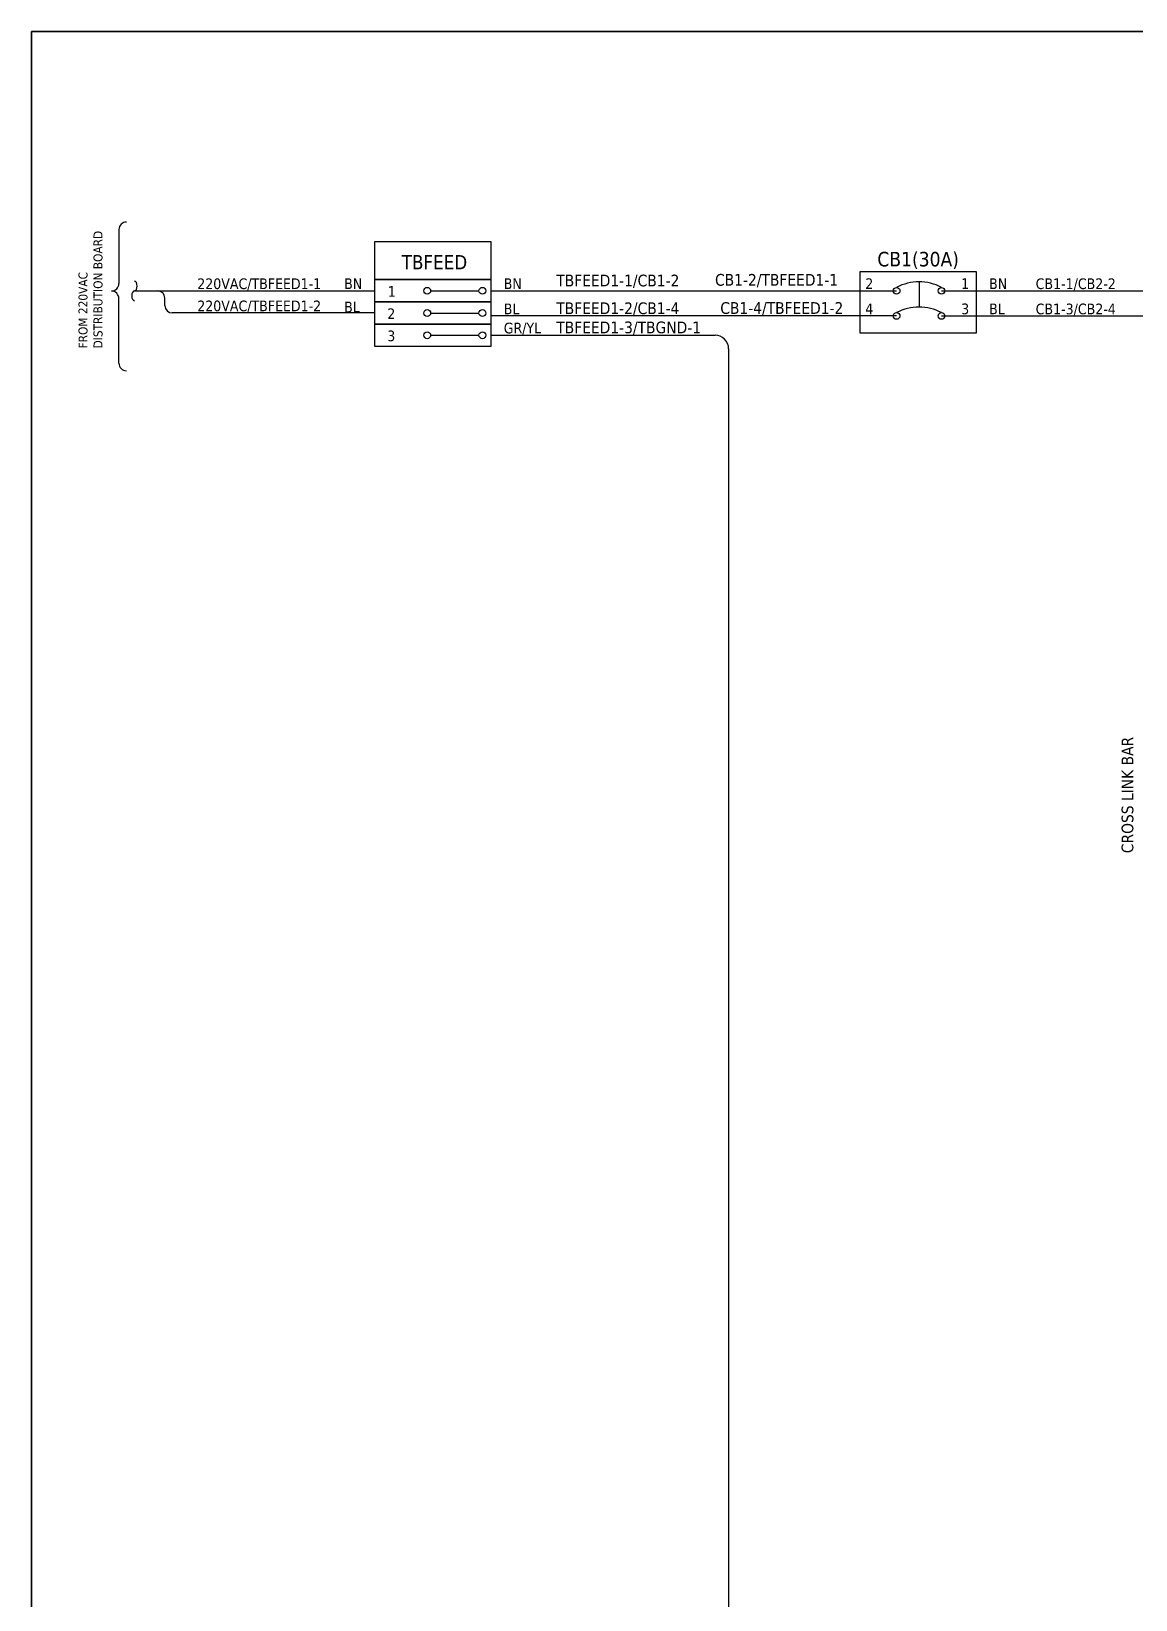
# Model space of a CAD drawing. Header units: millimetres. Extents: x 0 to 1792788, y -13 to 262234.
# Drawn here: x 229647 to 254111, y 218471 to 253193 of the extents above; entities that cross this region are included whole.
import ezdxf
from ezdxf.enums import TextEntityAlignment as Align

# ---------------------------------------------------------------- set-up
doc = ezdxf.new("R2010")
doc.units = ezdxf.units.MM
doc.layers.add('HELPPOINT', color=7, linetype='Continuous', lineweight=25)
doc.layers.add('power', color=7, linetype='Continuous', lineweight=25)
doc.styles.add('Tahoma', font='')
doc.styles.get('Tahoma').set_extended_font_data('Tahoma')

# ---------------------------------------------------------------- blocks, each defined once
blk = doc.blocks.new('TPA')
at = {"layer": 'HELPPOINT', "color": 4, "lineweight": 35, "ltscale": 25.4}
for p, q in [((14292753, 12749437), (14292753, 12827491)), ((14292753, 12827491), (14405128, 12827491)), ((14292753, 12749437), (14292753, 12827491)), ((14292753, 12827491), (14405128, 12827491))]:
    blk.add_line(p, q, dxfattribs=at)

msp = doc.modelspace()

# ---------------------------------------------------------------- linework, layer by layer
at = {"ltscale": 25.4}
for p, q in [((231587, 248805), (231587, 247609)), ((231587, 245845), (231587, 247278)), ((249811, 246892), (257305, 246892))]:
    msp.add_line(p, q, dxfattribs=at)
at = {"color": 1, "ltscale": 25.4}
msp.add_line((249811, 247450), (257305, 247450), dxfattribs=at)
at = {"color": 3, "ltscale": 25.4}
for p, q in [((239836, 246468), (244793, 246468)), ((245095, 246165), (245095, 206389))]:
    msp.add_line(p, q, dxfattribs=at)
at = {"color": 1, "ltscale": 25.4}
for points in [[(237251, 247696), (239836, 247696), (239836, 248531), (237251, 248531)], [(237251, 247205), (239836, 247205), (239836, 247696), (237251, 247696)]]:
    msp.add_lwpolyline(points, close=True, dxfattribs=at)
at = {"color": 7, "ltscale": 25.4}
msp.add_lwpolyline([(237251, 246713), (239836, 246713), (239836, 247205), (237251, 247205)], close=True, dxfattribs=at)
at = {"color": 3, "ltscale": 25.4}
msp.add_lwpolyline([(237251, 246222), (239836, 246222), (239836, 246713), (237251, 246713)], close=True, dxfattribs=at)
at = {"ltscale": 25.4}
for centre, start, end in [((231753, 248805), 90, 180), ((231421, 247609), 270, 0), ((231421, 247278), 0, 90), ((231753, 245845), 180, 270)]:
    msp.add_arc(centre, 166, start, end, dxfattribs=at)
at = {"color": 3, "ltscale": 25.4}
msp.add_arc((244793, 246165), 302, 0, 90, dxfattribs=at)
at = {"layer": 'power', "linetype": 'Continuous', "ltscale": 762}
msp.add_line((249313, 247648), (249313, 247089), dxfattribs=at)
at = {"layer": 'power', "color": 1, "linetype": 'Continuous', "ltscale": 25.4}
msp.add_line((231932, 247446), (237251, 247450), dxfattribs=at)
at = {"layer": 'power', "color": 7, "linetype": 'Continuous', "ltscale": 25.4}
msp.add_line((232605, 247123), (232605, 247286), dxfattribs=at)
at = {"layer": 'power', "color": 7, "ltscale": 25.4}
for p, q in [((238494, 247449), (239564, 247449)), ((237251, 246959), (232769, 246959)), ((238494, 246957), (239564, 246957)), ((248816, 246892), (239836, 246892))]:
    msp.add_line(p, q, dxfattribs=at)
at = {"layer": 'power', "color": 1, "ltscale": 25.4}
msp.add_line((239836, 247450), (248816, 247450), dxfattribs=at)
at = {"layer": 'power', "color": 3, "ltscale": 25.4}
msp.add_line((238494, 246466), (239564, 246466), dxfattribs=at)
at = {"layer": 'power', "color": 2, "linetype": 'Continuous', "ltscale": 762}
msp.add_lwpolyline([(248002, 246515), (250587, 246515), (250587, 247868), (248002, 247868)], close=True, dxfattribs=at)
at = {"layer": 'power', "color": 7, "ltscale": 25.4}
for centre in [(238417, 247449), (239641, 247449), (238417, 246957), (239641, 246957)]:
    msp.add_circle(centre, 76.6, dxfattribs=at)
at = {"layer": 'power', "ltscale": 25.4}
for centre in [(248816, 247450), (249811, 247450), (248816, 246892), (249811, 246892)]:
    msp.add_circle(centre, 73.8, dxfattribs=at)
at = {"layer": 'power', "color": 3, "ltscale": 25.4}
for centre in [(238417, 246466), (239641, 246466)]:
    msp.add_circle(centre, 76.6, dxfattribs=at)
at = {"layer": 'power', "ltscale": 25.4}
for centre in [(249313, 246587), (249313, 246028)]:
    msp.add_arc(centre, 1061, 62.0586, 117.9414, dxfattribs=at)
at = {"layer": 'power', "color": 7, "linetype": 'Continuous', "ltscale": 25.4}
msp.add_arc((232441, 247286), 164, 0, 90, dxfattribs=at)
at = {"layer": 'power', "color": 7, "ltscale": 25.4}
msp.add_arc((232769, 247123), 164, 180, 270, dxfattribs=at)
at = {"layer": 'power', "color": 1, "linetype": 'Continuous', "ltscale": 25.4}
for centre, major_axis in [((231932, 247554), (0, 108)), ((231932, 247338), (0, -108))]:
    msp.add_ellipse(centre, major_axis=major_axis, ratio=0.550167, start_param=3.141593, end_param=6.283185, dxfattribs=at)

# ---------------------------------------------------------------- block references
at = {"xscale": 0.8796480001183227, "yscale": 0.8796480000019073, "zscale": 0.8796480001183227}
msp.add_blockref('TPA', (-12342944, -11030484), dxfattribs=at)

# ---------------------------------------------------------------- texts
at = {"color": 3, "style": 'Tahoma'}
for s, p in [('DISTRIBUTION BOARD', (231223, 246173)), ('FROM 220VAC', (230891, 246173))]:
    msp.add_text(s, height=198.88, rotation=90, dxfattribs=at).set_placement(p)
at = {"layer": 'power', "color": 7, "style": 'Tahoma'}
for s, height, p in [('CB1(30A)', 322, (249293, 248150)), ('TBFEED', 314.9, (238578, 248082)), ('1', 236, (237632, 247436)), ('2', 236, (237621, 246942)), ('3', 236, (237621, 246451))]:
    msp.add_text(s, height=height, dxfattribs=at).set_placement(p, align=Align.MIDDLE_CENTER)
for s, height, p in [('220VAC/TBFEED1-1', 236.17, (233323, 247488)), ('TBFEED1-1/CB1-2', 259.79, (241277, 247547)), ('CB1-1/CB2-2', 236.17, (251897, 247488)), ('220VAC/TBFEED1-2', 236.17, (233323, 246997)), ('TBFEED1-2/CB1-4', 259.79, (241277, 246933)), ('CB1-3/CB2-4', 236.17, (251897, 246929)), ('TBFEED1-3/TBGND-1', 259.79, (241277, 246509))]:
    msp.add_text(s, height=height, dxfattribs=at).set_placement(p)
for s, height, p in [('BN', 236.2, (236577, 247607)), ('BN', 236.2, (240113, 247607)), ('2', 236, (248121, 247607)), ('1', 236, (250247, 247607)), ('BN', 236.2, (250865, 247607)), ('BL', 236.2, (236577, 247090)), ('BL', 236.2, (240113, 247049)), ('4', 236, (248121, 247049)), ('3', 236, (250247, 247049)), ('BL', 236.2, (250865, 247049)), ('GR/YL', 236.2, (240113, 246625))]:
    msp.add_text(s, height=height, dxfattribs=at).set_placement(p, align=Align.MIDDLE_LEFT)
for s, p in [('CB1-2/TBFEED1-1', (247519, 247562)), ('CB1-4/TBFEED1-2', (247635, 246938))]:
    msp.add_text(s, height=259.79, dxfattribs=at).set_placement(p, align=Align.RIGHT)
msp.add_text('CROSS LINK BAR', height=259.75, rotation=90, dxfattribs=at).set_placement((253930, 236286), align=Align.MIDDLE_CENTER)

doc.saveas('drawing.dxf')
